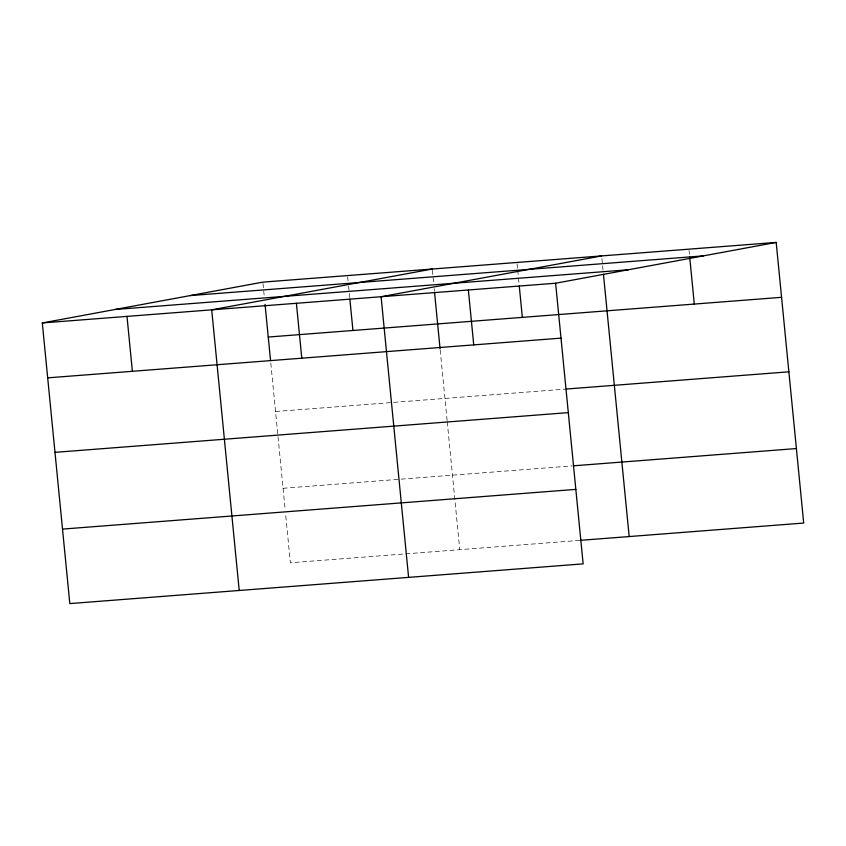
<?xml version="1.0" encoding="UTF-8"?>
<svg xmlns="http://www.w3.org/2000/svg" width="846" height="846" viewBox="0 0 846 846"><rect width="100%" height="100%" fill="white"/><g stroke="black" fill="none" stroke-linecap="round" stroke-linejoin="round"><path stroke-width="0.63" stroke-dasharray="4.23 3.17" d="M275.542 411.526L564.821 389.149M283.072 488.279L572.351 465.892M579.658 540.393L290.379 562.77L285.631 514.421M689.046 250.469L689.427 254.392M601.908 258.527L603.061 270.297M517.086 263.772L517.593 269.007M517.72 270.308L518.365 276.843M518.492 278.154L519.137 284.69M432.38 270.329L433.67 283.399M434.178 288.634L434.432 291.246M440.206 350.064L447.111 420.536M447.238 421.837L459.769 549.667M347.685 276.885L348.066 280.798M348.584 286.033L349.736 297.803M262.99 283.431L264.269 296.512M270.805 363.177L285.123 509.186"/><path stroke-width="1.27" d="M776.184 242.411L555.621 283.23L583.137 563.87L69.816 603.589L42.3 322.95L262.863 282.13L776.184 242.411L803.7 523.05L580.959 540.287M432.253 269.017L211.701 309.837L239.217 590.487M601.654 255.915L381.091 296.735L408.607 577.374M190.075 295.603L703.396 255.873M115.088 309.477L628.409 269.758M42.3 322.95L555.621 283.23M268.245 337.036L781.567 297.316M47.683 377.855L561.004 338.136M566.133 389.044L788.874 371.806M54.99 452.346L568.311 412.626M573.651 465.797L796.393 448.56M62.509 529.099L575.84 489.379M689.691 257.004L694.302 304.063M603.452 274.21L629.17 536.554M519.264 286.001L522.342 317.377M468.356 289.977L473.739 344.893M434.558 292.547L440.079 348.764M349.863 299.103L352.941 330.479M296.396 303.291L301.779 358.196M265.041 304.349L270.551 360.565M126.995 316.393L132.378 371.299"/></g></svg>
